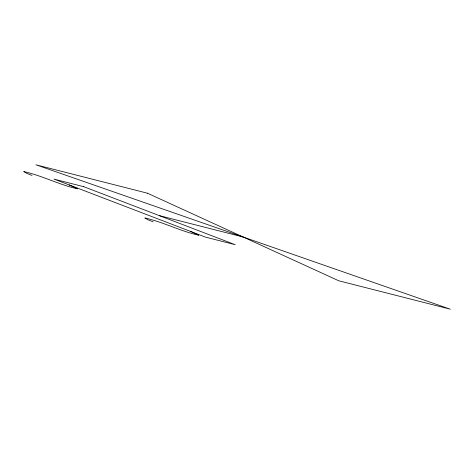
<?xml version="1.0" encoding="UTF-8"?>
<svg xmlns="http://www.w3.org/2000/svg" width="474" height="474" viewBox="0 0 474 474"><rect width="100%" height="100%" fill="white"/><g stroke="black" fill="none" stroke-linecap="round" stroke-linejoin="round"><path stroke-width="0.71" d="M159.489 215.694L243.121 237M190.317 231.318L198.778 235.222C180.286 231.241 163.323 221.992 144.837 217.969L147.728 219.663L153.143 221.85M69.18 184.925L77.641 188.83C59.149 184.842 42.186 175.599 23.7 171.57L26.591 173.271L32.007 175.451M147.455 193.208L35.947 164.804L450.3 309.196L338.786 280.792L147.455 193.208M83.774 186.697L54.036 179.125L205.461 237.119L235.199 244.691L83.774 186.697"/></g></svg>
